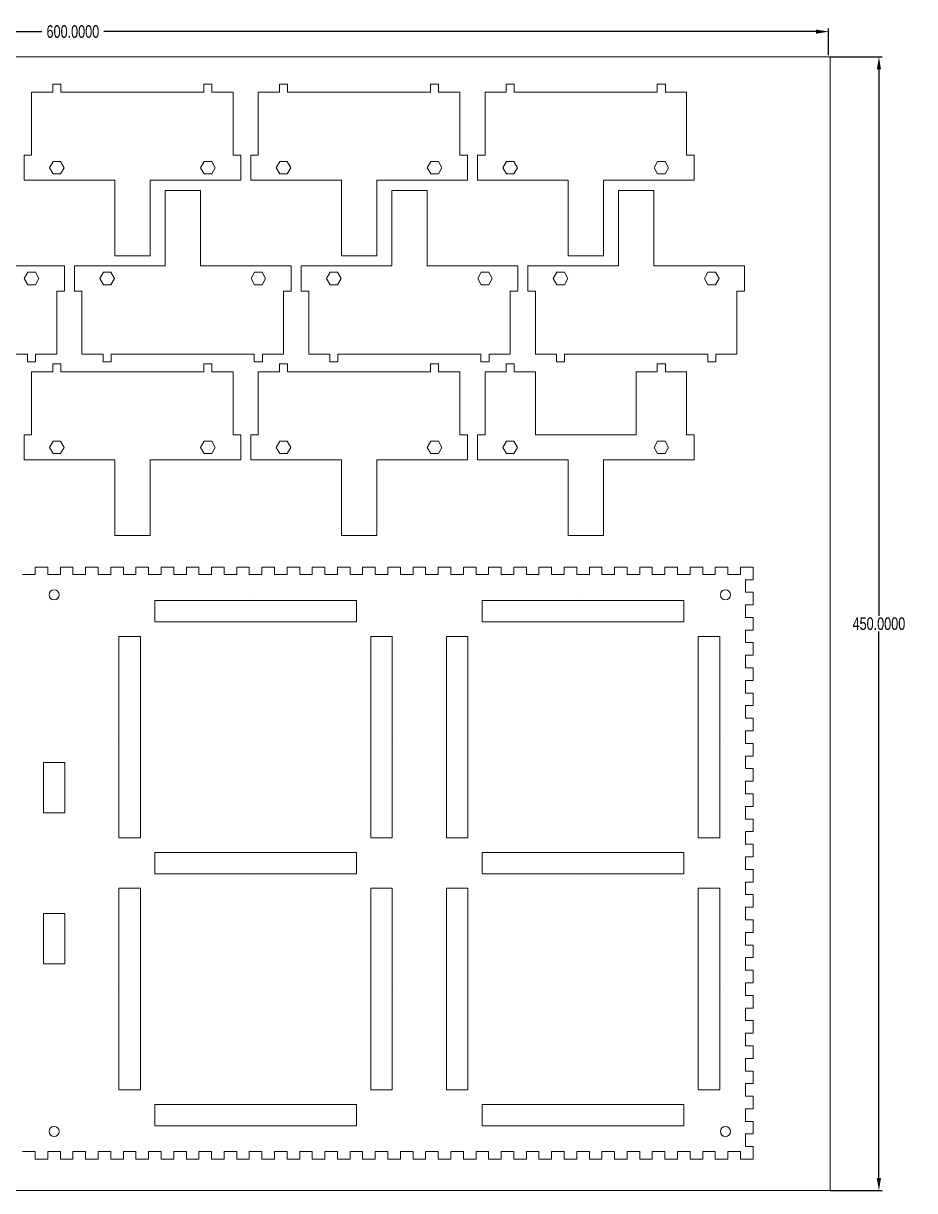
# Model space of a CAD drawing. Header units: millimetres. Extents: x -1 to 634, y 0 to 463.
# Drawn here: x 279.7 to 633.6, y 0 to 463.3 of the extents above; entities that cross this region are included whole.
import ezdxf

# ---------------------------------------------------------------- set-up
doc = ezdxf.new("R2010")
doc.units = ezdxf.units.MM
doc.header["$MEASUREMENT"] = 0
doc.layers.get('0').update_dxf_attribs({"linetype": 'CONTINUOUS', "lineweight": 0})
doc.layers.get('Defpoints').update_dxf_attribs({"linetype": 'CONTINUOUS'})
doc.styles.get("Standard").update_dxf_attribs({"font": 'txt', "width": 0.75})
doc.dimstyles.get("Standard").update_dxf_attribs({"dimtxt": 2.5, "dimasz": 2.5, "dimexe": 1.25, "dimexo": 0.625, "dimtad": 1, "dimtxsty": 'Standard', "dimcen": 2.5, "dimadec": 0, "dimazin": 0, "dimtfac": 1, "dimtmove": 0, "dimatfit": 3, "dimfxl": 1, "dimarcsym": 0})

# ---------------------------------------------------------------- blocks, each defined once
blk = doc.blocks.new('*D1')
at = {"color": 0, "linetype": 'Continuous', "lineweight": -2, "transparency": 16777216}
for p, q in [((-0.62, 450.62), (-0.62, 461.25)), ((4.38, 460), (287.12, 460)), ((594.38, 460), (311.62, 460)), ((599.38, 450.62), (599.38, 461.25))]:
    blk.add_line(p, q, dxfattribs=at)
at = {"color": 0, "linetype": 'Continuous', "transparency": 16777216}
for points in [[(4.38, 460.83), (4.38, 459.17), (-0.62, 460)], [(594.38, 460.83), (594.38, 459.17), (599.38, 460)]]:
    blk.add_solid(points, dxfattribs=at)
at = {"layer": 'Defpoints', "color": 0, "linetype": 'Continuous', "transparency": 16777216}
for p in [(599.38, 460), (-0.62, 450), (599.38, 450)]:
    blk.add_point(p, dxfattribs=at)
at = {"color": 0, "linetype": 'Continuous', "transparency": 16777216, "insert": (299.38, 460), "char_height": 5, "attachment_point": 5}
blk.add_mtext('\\A1;600.0000', dxfattribs=at)
blk = doc.blocks.new('*D2')
at = {"color": 0, "linetype": 'Continuous', "lineweight": -2, "transparency": 16777216}
for p, q in [((600, 450), (620.62, 450)), ((619.38, 445), (619.38, 228.12)), ((619.38, 5), (619.38, 221.88)), ((600, 0), (620.62, 0))]:
    blk.add_line(p, q, dxfattribs=at)
at = {"color": 0, "linetype": 'Continuous', "transparency": 16777216}
for points in [[(618.54, 445), (620.21, 445), (619.38, 450)], [(618.54, 5), (620.21, 5), (619.38, 0)]]:
    blk.add_solid(points, dxfattribs=at)
at = {"layer": 'Defpoints', "color": 0, "linetype": 'Continuous', "transparency": 16777216}
for p in [(599.38, 450), (599.38, 0), (619.38, 0)]:
    blk.add_point(p, dxfattribs=at)
at = {"color": 0, "linetype": 'Continuous', "transparency": 16777216, "insert": (619.38, 225), "char_height": 5, "attachment_point": 5}
blk.add_mtext('\\A1;450.0000', dxfattribs=at)

msp = doc.modelspace()

# ---------------------------------------------------------------- linework, layer by layer
for p, q in [((283, 436), (283, 411)), ((283, 436), (291.4, 436)), ((291.4, 439.1), (294.6, 439.1)), ((291.4, 436), (291.4, 439.1)), ((294.6, 439.1), (294.6, 436)), ((294.6, 436), (351.4, 436)), ((351.4, 439.1), (354.6, 439.1)), ((351.4, 436), (351.4, 439.1)), ((354.6, 439.1), (354.6, 436)), ((354.6, 436), (363, 436)), ((363, 411), (363, 436)), ((373, 436), (373, 411)), ((373, 436), (381.4, 436)), ((381.4, 439.1), (384.6, 439.1)), ((381.4, 436), (381.4, 439.1)), ((384.6, 439.1), (384.6, 436)), ((384.6, 436), (441.4, 436)), ((441.4, 439.1), (444.6, 439.1)), ((441.4, 436), (441.4, 439.1)), ((444.6, 439.1), (444.6, 436)), ((444.6, 436), (453, 436)), ((453, 411), (453, 436)), ((463, 436), (463, 411)), ((463, 436), (471.4, 436)), ((471.4, 439.1), (474.6, 439.1)), ((471.4, 436), (471.4, 439.1)), ((474.6, 439.1), (474.6, 436)), ((474.6, 436), (531.4, 436)), ((531.4, 439.1), (534.6, 439.1)), ((531.4, 436), (531.4, 439.1)), ((534.6, 439.1), (534.6, 436)), ((534.6, 436), (543, 436)), ((543, 411), (543, 436)), ((283, 411), (280, 411)), ((280, 401), (280, 411)), ((291.5, 408.5), (290.1, 406)), ((294.5, 408.5), (291.5, 408.5)), ((294.5, 408.5), (295.9, 406)), ((351.5, 408.5), (350.1, 406)), ((354.5, 408.5), (351.5, 408.5)), ((354.5, 408.5), (355.9, 406)), ((363, 411), (366, 411)), ((366, 401), (366, 411)), ((373, 411), (370, 411)), ((370, 401), (370, 411)), ((381.5, 408.5), (380.1, 406)), ((384.5, 408.5), (381.5, 408.5)), ((384.5, 408.5), (385.9, 406)), ((441.5, 408.5), (440.1, 406)), ((444.5, 408.5), (441.5, 408.5)), ((444.5, 408.5), (445.9, 406)), ((453, 411), (456, 411)), ((456, 401), (456, 411)), ((463, 411), (460, 411)), ((460, 401), (460, 411)), ((471.5, 408.5), (470.1, 406)), ((474.5, 408.5), (471.5, 408.5)), ((474.5, 408.5), (475.9, 406)), ((531.5, 408.5), (530.1, 406)), ((534.5, 408.5), (531.5, 408.5)), ((534.5, 408.5), (535.9, 406)), ((543, 411), (546, 411)), ((546, 401), (546, 411)), ((290.1, 406), (291.5, 403.5)), ((291.5, 403.5), (294.5, 403.5)), ((295.9, 406), (294.5, 403.5)), ((350.1, 406), (351.5, 403.5)), ((351.5, 403.5), (354.5, 403.5)), ((355.9, 406), (354.5, 403.5)), ((380.1, 406), (381.5, 403.5)), ((381.5, 403.5), (384.5, 403.5)), ((385.9, 406), (384.5, 403.5)), ((440.1, 406), (441.5, 403.5)), ((441.5, 403.5), (444.5, 403.5)), ((445.9, 406), (444.5, 403.5)), ((470.1, 406), (471.5, 403.5)), ((471.5, 403.5), (474.5, 403.5)), ((475.9, 406), (474.5, 403.5)), ((530.1, 406), (531.5, 403.5)), ((531.5, 403.5), (534.5, 403.5)), ((535.9, 406), (534.5, 403.5)), ((280, 401), (316, 401)), ((316, 401), (316, 371)), ((330, 401), (366, 401)), ((330, 371), (330, 401)), ((370, 401), (406, 401)), ((406, 401), (406, 371)), ((420, 401), (456, 401)), ((420, 371), (420, 401)), ((460, 401), (496, 401)), ((496, 401), (496, 371)), ((510, 401), (546, 401)), ((510, 371), (510, 401)), ((350, 397), (336, 397)), ((336, 397), (336, 367)), ((350, 367), (350, 397)), ((440, 397), (426, 397)), ((426, 397), (426, 367)), ((440, 367), (440, 397)), ((530, 397), (516, 397)), ((516, 397), (516, 367)), ((530, 367), (530, 397)), ((316, 371), (330, 371)), ((406, 371), (420, 371)), ((496, 371), (510, 371)), ((296, 367), (260, 367)), ((296, 367), (296, 357)), ((336, 367), (300, 367)), ((300, 367), (300, 357)), ((386, 367), (350, 367)), ((386, 367), (386, 357)), ((426, 367), (390, 367)), ((390, 367), (390, 357)), ((476, 367), (440, 367)), ((476, 367), (476, 357)), ((516, 367), (480, 367)), ((480, 367), (480, 357)), ((566, 367), (530, 367)), ((566, 367), (566, 357)), ((280.1, 362), (281.5, 364.5)), ((281.5, 359.5), (280.1, 362)), ((284.5, 364.5), (281.5, 364.5)), ((285.9, 362), (284.5, 364.5)), ((284.5, 359.5), (285.9, 362)), ((310.1, 362), (311.5, 364.5)), ((311.5, 359.5), (310.1, 362)), ((314.5, 364.5), (311.5, 364.5)), ((315.9, 362), (314.5, 364.5)), ((314.5, 359.5), (315.9, 362)), ((370.1, 362), (371.5, 364.5)), ((371.5, 359.5), (370.1, 362)), ((374.5, 364.5), (371.5, 364.5)), ((375.9, 362), (374.5, 364.5)), ((374.5, 359.5), (375.9, 362)), ((400.1, 362), (401.5, 364.5)), ((401.5, 359.5), (400.1, 362)), ((404.5, 364.5), (401.5, 364.5)), ((405.9, 362), (404.5, 364.5)), ((404.5, 359.5), (405.9, 362)), ((460.1, 362), (461.5, 364.5)), ((461.5, 359.5), (460.1, 362)), ((464.5, 364.5), (461.5, 364.5)), ((465.9, 362), (464.5, 364.5)), ((464.5, 359.5), (465.9, 362)), ((490.1, 362), (491.5, 364.5)), ((491.5, 359.5), (490.1, 362)), ((494.5, 364.5), (491.5, 364.5)), ((495.9, 362), (494.5, 364.5)), ((494.5, 359.5), (495.9, 362)), ((550.1, 362), (551.5, 364.5)), ((551.5, 359.5), (550.1, 362)), ((554.5, 364.5), (551.5, 364.5)), ((555.9, 362), (554.5, 364.5)), ((554.5, 359.5), (555.9, 362)), ((281.5, 359.5), (284.5, 359.5)), ((293, 332), (293, 357)), ((293, 357), (296, 357)), ((303, 357), (300, 357)), ((303, 357), (303, 332)), ((311.5, 359.5), (314.5, 359.5)), ((371.5, 359.5), (374.5, 359.5)), ((383, 332), (383, 357)), ((383, 357), (386, 357)), ((393, 357), (390, 357)), ((393, 357), (393, 332)), ((401.5, 359.5), (404.5, 359.5)), ((461.5, 359.5), (464.5, 359.5)), ((473, 332), (473, 357)), ((473, 357), (476, 357)), ((483, 357), (480, 357)), ((483, 357), (483, 332)), ((491.5, 359.5), (494.5, 359.5)), ((551.5, 359.5), (554.5, 359.5)), ((563, 332), (563, 357)), ((563, 357), (566, 357)), ((281.4, 332), (224.6, 332)), ((281.4, 328.9), (281.4, 332)), ((293, 332), (284.6, 332)), ((284.6, 332), (284.6, 328.9)), ((311.4, 332), (303, 332)), ((311.4, 328.9), (311.4, 332)), ((371.4, 332), (314.6, 332)), ((314.6, 332), (314.6, 328.9)), ((371.4, 328.9), (371.4, 332)), ((383, 332), (374.6, 332)), ((374.6, 332), (374.6, 328.9)), ((401.4, 332), (393, 332)), ((401.4, 328.9), (401.4, 332)), ((461.4, 332), (404.6, 332)), ((404.6, 332), (404.6, 328.9)), ((461.4, 328.9), (461.4, 332)), ((473, 332), (464.6, 332)), ((464.6, 332), (464.6, 328.9)), ((491.4, 332), (483, 332)), ((491.4, 328.9), (491.4, 332)), ((551.4, 332), (494.6, 332)), ((494.6, 332), (494.6, 328.9)), ((551.4, 328.9), (551.4, 332)), ((563, 332), (554.6, 332)), ((554.6, 332), (554.6, 328.9)), ((284.6, 328.9), (281.4, 328.9)), ((283, 325), (283, 300)), ((283, 325), (291.4, 325)), ((291.4, 328.1), (294.6, 328.1)), ((291.4, 325), (291.4, 328.1)), ((294.6, 328.1), (294.6, 325)), ((294.6, 325), (351.4, 325)), ((314.6, 328.9), (311.4, 328.9)), ((351.4, 328.1), (354.6, 328.1)), ((351.4, 325), (351.4, 328.1)), ((354.6, 328.1), (354.6, 325)), ((354.6, 325), (363, 325)), ((363, 300), (363, 325)), ((374.6, 328.9), (371.4, 328.9)), ((373, 325), (373, 300)), ((373, 325), (381.4, 325)), ((381.4, 328.1), (384.6, 328.1)), ((381.4, 325), (381.4, 328.1)), ((384.6, 328.1), (384.6, 325)), ((384.6, 325), (441.4, 325)), ((404.6, 328.9), (401.4, 328.9)), ((441.4, 328.1), (444.6, 328.1)), ((441.4, 325), (441.4, 328.1)), ((444.6, 328.1), (444.6, 325)), ((444.6, 325), (453, 325)), ((453, 300), (453, 325)), ((464.6, 328.9), (461.4, 328.9)), ((463, 325), (463, 300)), ((463, 325), (471.4, 325)), ((471.4, 328.1), (474.6, 328.1)), ((471.4, 328.1), (471.4, 325)), ((474.6, 325), (474.6, 328.1)), ((474.6, 325), (483, 325)), ((483, 325), (483, 300)), ((494.6, 328.9), (491.4, 328.9)), ((523, 300), (523, 325)), ((523, 325), (531.4, 325)), ((531.4, 328.1), (534.6, 328.1)), ((531.4, 328.1), (531.4, 325)), ((534.6, 328.1), (534.6, 325)), ((534.6, 325), (543, 325)), ((543, 300), (543, 325)), ((554.6, 328.9), (551.4, 328.9)), ((283, 300), (280, 300)), ((280, 290), (280, 300)), ((291.5, 297.5), (290.1, 295)), ((294.5, 297.5), (291.5, 297.5)), ((294.5, 297.5), (295.9, 295)), ((351.5, 297.5), (350.1, 295)), ((354.5, 297.5), (351.5, 297.5)), ((354.5, 297.5), (355.9, 295)), ((363, 300), (366, 300)), ((366, 290), (366, 300)), ((373, 300), (370, 300)), ((370, 290), (370, 300)), ((381.5, 297.5), (380.1, 295)), ((384.5, 297.5), (381.5, 297.5)), ((384.5, 297.5), (385.9, 295)), ((441.5, 297.5), (440.1, 295)), ((444.5, 297.5), (441.5, 297.5)), ((444.5, 297.5), (445.9, 295)), ((453, 300), (456, 300)), ((456, 290), (456, 300)), ((463, 300), (460, 300)), ((460, 290), (460, 300)), ((471.5, 297.5), (470.1, 295)), ((474.5, 297.5), (471.5, 297.5)), ((474.5, 297.5), (475.9, 295)), ((483, 300), (523, 300)), ((531.5, 297.5), (530.1, 295)), ((534.5, 297.5), (531.5, 297.5)), ((534.5, 297.5), (535.9, 295)), ((543, 300), (546, 300)), ((546, 290), (546, 300)), ((290.1, 295), (291.5, 292.5)), ((291.5, 292.5), (294.5, 292.5)), ((295.9, 295), (294.5, 292.5)), ((350.1, 295), (351.5, 292.5)), ((351.5, 292.5), (354.5, 292.5)), ((355.9, 295), (354.5, 292.5)), ((380.1, 295), (381.5, 292.5)), ((381.5, 292.5), (384.5, 292.5)), ((385.9, 295), (384.5, 292.5)), ((440.1, 295), (441.5, 292.5)), ((441.5, 292.5), (444.5, 292.5)), ((445.9, 295), (444.5, 292.5)), ((470.1, 295), (471.5, 292.5)), ((471.5, 292.5), (474.5, 292.5)), ((475.9, 295), (474.5, 292.5)), ((530.1, 295), (531.5, 292.5)), ((531.5, 292.5), (534.5, 292.5)), ((535.9, 295), (534.5, 292.5)), ((280, 290), (316, 290)), ((316, 290), (316, 260)), ((330, 290), (366, 290)), ((330, 260), (330, 290)), ((370, 290), (406, 290)), ((406, 290), (406, 260)), ((420, 290), (456, 290)), ((420, 260), (420, 290)), ((460, 290), (496, 290)), ((496, 290), (496, 260)), ((510, 290), (546, 290)), ((510, 260), (510, 290)), ((316, 260), (330, 260)), ((406, 260), (420, 260)), ((496, 260), (510, 260)), ((284.4261, 244.488), (284.4261, 247.488)), ((284.4261, 247.488), (289.4261, 247.488)), ((289.4261, 247.488), (289.4261, 244.488)), ((294.4261, 244.488), (294.4261, 247.488)), ((294.4261, 247.488), (299.4261, 247.488)), ((299.4261, 247.488), (299.4261, 244.488)), ((304.4261, 244.488), (304.4261, 247.488)), ((304.4261, 247.488), (309.4261, 247.488)), ((309.4261, 247.488), (309.4261, 244.488)), ((314.4261, 244.488), (314.4261, 247.488)), ((314.4261, 247.488), (319.4261, 247.488)), ((319.4261, 247.488), (319.4261, 244.488)), ((324.4261, 244.488), (324.4261, 247.488)), ((324.4261, 247.488), (329.4261, 247.488)), ((329.4261, 247.488), (329.4261, 244.488)), ((334.4261, 244.488), (334.4261, 247.488)), ((334.4261, 247.488), (339.4261, 247.488)), ((339.4261, 247.488), (339.4261, 244.488)), ((344.4261, 244.488), (344.4261, 247.488)), ((344.4261, 247.488), (349.4261, 247.488)), ((349.4261, 247.488), (349.4261, 244.488)), ((354.4261, 244.488), (354.4261, 247.488)), ((354.4261, 247.488), (359.4261, 247.488)), ((359.4261, 247.488), (359.4261, 244.488)), ((364.4261, 244.488), (364.4261, 247.488)), ((364.4261, 247.488), (369.4261, 247.488)), ((369.4261, 247.488), (369.4261, 244.488)), ((374.4261, 244.488), (374.4261, 247.488)), ((374.4261, 247.488), (379.4261, 247.488)), ((379.4261, 247.488), (379.4261, 244.488)), ((384.4261, 244.488), (384.4261, 247.488)), ((384.4261, 247.488), (389.4261, 247.488)), ((389.4261, 247.488), (389.4261, 244.488)), ((394.4261, 244.488), (394.4261, 247.488)), ((394.4261, 247.488), (399.4261, 247.488)), ((399.4261, 247.488), (399.4261, 244.488)), ((404.4261, 244.488), (404.4261, 247.488)), ((404.4261, 247.488), (409.4261, 247.488)), ((409.4261, 247.488), (409.4261, 244.488)), ((414.4261, 244.488), (414.4261, 247.488)), ((414.4261, 247.488), (419.4261, 247.488)), ((419.4261, 247.488), (419.4261, 244.488)), ((424.4261, 244.488), (424.4261, 247.488)), ((424.4261, 247.488), (429.4261, 247.488)), ((429.4261, 247.488), (429.4261, 244.488)), ((434.4261, 244.488), (434.4261, 247.488)), ((434.4261, 247.488), (439.4261, 247.488)), ((439.4261, 247.488), (439.4261, 244.488)), ((444.4261, 244.488), (444.4261, 247.488)), ((444.4261, 247.488), (449.4261, 247.488)), ((449.4261, 247.488), (449.4261, 244.488)), ((454.4261, 244.488), (454.4261, 247.488)), ((454.4261, 247.488), (459.4261, 247.488)), ((459.4261, 247.488), (459.4261, 244.488)), ((464.4261, 244.488), (464.4261, 247.488)), ((464.4261, 247.488), (469.4261, 247.488)), ((469.4261, 247.488), (469.4261, 244.488)), ((474.4261, 244.488), (474.4261, 247.488)), ((474.4261, 247.488), (479.4261, 247.488)), ((479.4261, 247.488), (479.4261, 244.488)), ((484.4261, 244.488), (484.4261, 247.488)), ((484.4261, 247.488), (489.4261, 247.488)), ((489.4261, 247.488), (489.4261, 244.488)), ((494.4261, 244.488), (494.4261, 247.488)), ((494.4261, 247.488), (499.4261, 247.488)), ((499.4261, 247.488), (499.4261, 244.488)), ((504.4261, 244.488), (504.4261, 247.488)), ((504.4261, 247.488), (509.4261, 247.488)), ((509.4261, 247.488), (509.4261, 244.488)), ((514.4261, 244.488), (514.4261, 247.488)), ((514.4261, 247.488), (519.4261, 247.488)), ((519.4261, 247.488), (519.4261, 244.488)), ((524.4261, 244.488), (524.4261, 247.488)), ((524.4261, 247.488), (529.4261, 247.488)), ((529.4261, 247.488), (529.4261, 244.488)), ((534.4261, 244.488), (534.4261, 247.488)), ((534.4261, 247.488), (539.4261, 247.488)), ((539.4261, 247.488), (539.4261, 244.488)), ((544.4261, 244.488), (544.4261, 247.488)), ((544.4261, 247.488), (549.4261, 247.488)), ((549.4261, 247.488), (549.4261, 244.488)), ((554.4261, 244.488), (554.4261, 247.488)), ((554.4261, 247.488), (559.4261, 247.488)), ((559.4261, 247.488), (559.4261, 244.488)), ((564.4261, 244.488), (564.4261, 247.488)), ((564.4261, 247.488), (569.4261, 247.488)), ((569.4261, 242.488), (569.4261, 247.488)), ((279.4261, 244.488), (284.4261, 244.488)), ((289.4261, 244.488), (294.4261, 244.488)), ((299.4261, 244.488), (304.4261, 244.488)), ((309.4261, 244.488), (314.4261, 244.488)), ((319.4261, 244.488), (324.4261, 244.488)), ((329.4261, 244.488), (334.4261, 244.488)), ((339.4261, 244.488), (344.4261, 244.488)), ((349.4261, 244.488), (354.4261, 244.488)), ((359.4261, 244.488), (364.4261, 244.488)), ((369.4261, 244.488), (374.4261, 244.488)), ((379.4261, 244.488), (384.4261, 244.488)), ((389.4261, 244.488), (394.4261, 244.488)), ((399.4261, 244.488), (404.4261, 244.488)), ((409.4261, 244.488), (414.4261, 244.488)), ((419.4261, 244.488), (424.4261, 244.488)), ((429.4261, 244.488), (434.4261, 244.488)), ((439.4261, 244.488), (444.4261, 244.488)), ((449.4261, 244.488), (454.4261, 244.488)), ((459.4261, 244.488), (464.4261, 244.488)), ((469.4261, 244.488), (474.4261, 244.488)), ((479.4261, 244.488), (484.4261, 244.488)), ((489.4261, 244.488), (494.4261, 244.488)), ((499.4261, 244.488), (504.4261, 244.488)), ((509.4261, 244.488), (514.4261, 244.488)), ((519.4261, 244.488), (524.4261, 244.488)), ((529.4261, 244.488), (534.4261, 244.488)), ((539.4261, 244.488), (544.4261, 244.488)), ((549.4261, 244.488), (554.4261, 244.488)), ((559.4261, 244.488), (564.4261, 244.488)), ((566.4261, 237.488), (566.4261, 242.488)), ((566.4261, 242.488), (569.4261, 242.488)), ((569.4261, 237.488), (566.4261, 237.488)), ((569.4261, 232.488), (569.4261, 237.488)), ((411.9261, 234.238), (331.9261, 234.238)), ((371.9261, 234.488), (371.9261, 234.488)), ((541.9261, 234.238), (461.9261, 234.238)), ((501.9261, 234.488), (501.9261, 234.488)), ((566.4261, 227.488), (566.4261, 232.488)), ((566.4261, 232.488), (569.4261, 232.488)), ((569.4261, 227.488), (566.4261, 227.488)), ((569.4261, 222.488), (569.4261, 227.488)), ((331.9261, 225.738), (411.9261, 225.738)), ((371.9261, 225.488), (371.9261, 225.488)), ((461.9261, 225.738), (541.9261, 225.738)), ((501.9261, 225.488), (501.9261, 225.488)), ((566.4261, 217.488), (566.4261, 222.488)), ((566.4261, 222.488), (569.4261, 222.488)), ((317.6761, 219.988), (317.6761, 139.988)), ((326.1761, 139.988), (326.1761, 219.988)), ((417.6761, 219.988), (417.6761, 139.988)), ((426.1761, 139.988), (426.1761, 219.988)), ((447.6761, 219.988), (447.6761, 139.988)), ((456.1761, 139.988), (456.1761, 219.988)), ((547.6761, 219.988), (547.6761, 139.988)), ((556.1761, 139.988), (556.1761, 219.988)), ((569.4261, 217.488), (566.4261, 217.488)), ((569.4261, 212.488), (569.4261, 217.488)), ((566.4261, 207.488), (566.4261, 212.488)), ((566.4261, 212.488), (569.4261, 212.488)), ((569.4261, 207.488), (566.4261, 207.488)), ((569.4261, 202.488), (569.4261, 207.488)), ((566.4261, 197.488), (566.4261, 202.488)), ((566.4261, 202.488), (569.4261, 202.488)), ((569.4261, 197.488), (566.4261, 197.488)), ((569.4261, 192.488), (569.4261, 197.488)), ((566.4261, 187.488), (566.4261, 192.488)), ((566.4261, 192.488), (569.4261, 192.488)), ((569.4261, 187.488), (566.4261, 187.488)), ((569.4261, 182.488), (569.4261, 187.488)), ((566.4261, 177.488), (566.4261, 182.488)), ((566.4261, 182.488), (569.4261, 182.488)), ((317.4261, 179.988), (317.4261, 179.988)), ((326.4261, 179.988), (326.4261, 179.988)), ((417.4261, 179.988), (417.4261, 179.988)), ((426.4261, 179.988), (426.4261, 179.988)), ((447.4261, 179.988), (447.4261, 179.988)), ((456.4261, 179.988), (456.4261, 179.988)), ((547.4261, 179.988), (547.4261, 179.988)), ((556.4261, 179.988), (556.4261, 179.988)), ((569.4261, 177.488), (566.4261, 177.488)), ((569.4261, 172.488), (569.4261, 177.488)), ((566.4261, 167.488), (566.4261, 172.488)), ((566.4261, 172.488), (569.4261, 172.488)), ((287.6761, 149.988), (287.6761, 169.988)), ((296.1761, 169.988), (296.1761, 149.988)), ((569.4261, 167.488), (566.4261, 167.488)), ((569.4261, 162.488), (569.4261, 167.488)), ((566.4261, 157.488), (566.4261, 162.488)), ((566.4261, 162.488), (569.4261, 162.488)), ((569.4261, 157.488), (566.4261, 157.488)), ((569.4261, 152.488), (569.4261, 157.488)), ((566.4261, 147.488), (566.4261, 152.488)), ((566.4261, 152.488), (569.4261, 152.488)), ((569.4261, 147.488), (566.4261, 147.488)), ((569.4261, 142.488), (569.4261, 147.488)), ((566.4261, 137.488), (566.4261, 142.488)), ((566.4261, 142.488), (569.4261, 142.488)), ((569.4261, 137.488), (566.4261, 137.488)), ((569.4261, 132.488), (569.4261, 137.488)), ((411.9261, 134.238), (331.9261, 134.238)), ((541.9261, 134.238), (461.9261, 134.238)), ((566.4261, 127.488), (566.4261, 132.488)), ((566.4261, 132.488), (569.4261, 132.488)), ((331.9261, 125.738), (411.9261, 125.738)), ((371.9261, 125.488), (371.9261, 125.488)), ((461.9261, 125.738), (541.9261, 125.738)), ((501.9261, 125.488), (501.9261, 125.488)), ((569.4261, 127.488), (566.4261, 127.488)), ((569.4261, 122.488), (569.4261, 127.488)), ((566.4261, 117.488), (566.4261, 122.488)), ((566.4261, 122.488), (569.4261, 122.488)), ((317.6761, 119.988), (317.6761, 39.988)), ((326.1761, 39.988), (326.1761, 119.988)), ((417.6761, 119.988), (417.6761, 39.988)), ((426.1761, 39.988), (426.1761, 119.988)), ((447.6761, 119.988), (447.6761, 39.988)), ((456.1761, 39.988), (456.1761, 119.988)), ((547.6761, 119.988), (547.6761, 39.988)), ((556.1761, 39.988), (556.1761, 119.988)), ((569.4261, 117.488), (566.4261, 117.488)), ((569.4261, 112.488), (569.4261, 117.488)), ((566.4261, 107.488), (566.4261, 112.488)), ((566.4261, 112.488), (569.4261, 112.488)), ((287.6761, 109.988), (287.6761, 89.988)), ((296.1761, 89.988), (296.1761, 109.988)), ((569.4261, 107.488), (566.4261, 107.488)), ((569.4261, 102.488), (569.4261, 107.488)), ((566.4261, 97.488), (566.4261, 102.488)), ((566.4261, 102.488), (569.4261, 102.488)), ((569.4261, 97.488), (566.4261, 97.488)), ((569.4261, 92.488), (569.4261, 97.488)), ((566.4261, 87.488), (566.4261, 92.488)), ((566.4261, 92.488), (569.4261, 92.488)), ((569.4261, 87.488), (566.4261, 87.488)), ((569.4261, 82.488), (569.4261, 87.488)), ((317.4261, 79.988), (317.4261, 79.988)), ((326.4261, 79.988), (326.4261, 79.988)), ((417.4261, 79.988), (417.4261, 79.988)), ((426.4261, 79.988), (426.4261, 79.988)), ((447.4261, 79.988), (447.4261, 79.988)), ((456.4261, 79.988), (456.4261, 79.988)), ((547.4261, 79.988), (547.4261, 79.988)), ((556.4261, 79.988), (556.4261, 79.988)), ((566.4261, 77.488), (566.4261, 82.488)), ((566.4261, 82.488), (569.4261, 82.488)), ((569.4261, 77.488), (566.4261, 77.488)), ((569.4261, 72.488), (569.4261, 77.488)), ((566.4261, 67.488), (566.4261, 72.488)), ((566.4261, 72.488), (569.4261, 72.488)), ((569.4261, 67.488), (566.4261, 67.488)), ((569.4261, 62.488), (569.4261, 67.488)), ((566.4261, 57.488), (566.4261, 62.488)), ((566.4261, 62.488), (569.4261, 62.488)), ((569.4261, 57.488), (566.4261, 57.488)), ((569.4261, 52.488), (569.4261, 57.488)), ((566.4261, 47.488), (566.4261, 52.488)), ((566.4261, 52.488), (569.4261, 52.488)), ((569.4261, 47.488), (566.4261, 47.488)), ((569.4261, 42.488), (569.4261, 47.488)), ((566.4261, 37.488), (566.4261, 42.488)), ((566.4261, 42.488), (569.4261, 42.488)), ((569.4261, 37.488), (566.4261, 37.488)), ((569.4261, 32.488), (569.4261, 37.488)), ((411.9261, 34.238), (331.9261, 34.238)), ((541.9261, 34.238), (461.9261, 34.238)), ((566.4261, 27.488), (566.4261, 32.488)), ((566.4261, 32.488), (569.4261, 32.488)), ((331.9261, 25.738), (411.9261, 25.738)), ((371.9261, 25.488), (371.9261, 25.488)), ((461.9261, 25.738), (541.9261, 25.738)), ((501.9261, 25.488), (501.9261, 25.488)), ((569.4261, 27.488), (566.4261, 27.488)), ((569.4261, 22.488), (569.4261, 27.488)), ((566.4261, 17.488), (566.4261, 22.488)), ((566.4261, 22.488), (569.4261, 22.488)), ((279.4261, 15.488), (284.4261, 15.488)), ((284.4261, 15.488), (284.4261, 12.488)), ((289.4261, 12.488), (289.4261, 15.488)), ((289.4261, 15.488), (294.4261, 15.488)), ((294.4261, 15.488), (294.4261, 12.488)), ((299.4261, 12.488), (299.4261, 15.488)), ((299.4261, 15.488), (304.4261, 15.488)), ((304.4261, 15.488), (304.4261, 12.488)), ((309.4261, 12.488), (309.4261, 15.488)), ((309.4261, 15.488), (314.4261, 15.488)), ((314.4261, 15.488), (314.4261, 12.488)), ((319.4261, 12.488), (319.4261, 15.488)), ((319.4261, 15.488), (324.4261, 15.488)), ((324.4261, 15.488), (324.4261, 12.488)), ((329.4261, 12.488), (329.4261, 15.488)), ((329.4261, 15.488), (334.4261, 15.488)), ((334.4261, 15.488), (334.4261, 12.488)), ((339.4261, 12.488), (339.4261, 15.488)), ((339.4261, 15.488), (344.4261, 15.488)), ((344.4261, 15.488), (344.4261, 12.488)), ((349.4261, 12.488), (349.4261, 15.488)), ((349.4261, 15.488), (354.4261, 15.488)), ((354.4261, 15.488), (354.4261, 12.488)), ((359.4261, 12.488), (359.4261, 15.488)), ((359.4261, 15.488), (364.4261, 15.488)), ((364.4261, 15.488), (364.4261, 12.488)), ((369.4261, 12.488), (369.4261, 15.488)), ((369.4261, 15.488), (374.4261, 15.488)), ((374.4261, 15.488), (374.4261, 12.488)), ((379.4261, 12.488), (379.4261, 15.488)), ((379.4261, 15.488), (384.4261, 15.488)), ((384.4261, 15.488), (384.4261, 12.488)), ((389.4261, 12.488), (389.4261, 15.488)), ((389.4261, 15.488), (394.4261, 15.488)), ((394.4261, 15.488), (394.4261, 12.488)), ((399.4261, 12.488), (399.4261, 15.488)), ((399.4261, 15.488), (404.4261, 15.488)), ((404.4261, 15.488), (404.4261, 12.488)), ((409.4261, 12.488), (409.4261, 15.488)), ((409.4261, 15.488), (414.4261, 15.488)), ((414.4261, 15.488), (414.4261, 12.488)), ((419.4261, 12.488), (419.4261, 15.488)), ((419.4261, 15.488), (424.4261, 15.488)), ((424.4261, 15.488), (424.4261, 12.488)), ((429.4261, 12.488), (429.4261, 15.488)), ((429.4261, 15.488), (434.4261, 15.488)), ((434.4261, 15.488), (434.4261, 12.488)), ((439.4261, 12.488), (439.4261, 15.488)), ((439.4261, 15.488), (444.4261, 15.488)), ((444.4261, 15.488), (444.4261, 12.488)), ((449.4261, 12.488), (449.4261, 15.488)), ((449.4261, 15.488), (454.4261, 15.488)), ((454.4261, 15.488), (454.4261, 12.488)), ((459.4261, 12.488), (459.4261, 15.488)), ((459.4261, 15.488), (464.4261, 15.488)), ((464.4261, 15.488), (464.4261, 12.488)), ((469.4261, 12.488), (469.4261, 15.488)), ((469.4261, 15.488), (474.4261, 15.488)), ((474.4261, 15.488), (474.4261, 12.488)), ((479.4261, 12.488), (479.4261, 15.488)), ((479.4261, 15.488), (484.4261, 15.488)), ((484.4261, 15.488), (484.4261, 12.488)), ((489.4261, 12.488), (489.4261, 15.488)), ((489.4261, 15.488), (494.4261, 15.488)), ((494.4261, 15.488), (494.4261, 12.488)), ((499.4261, 12.488), (499.4261, 15.488)), ((499.4261, 15.488), (504.4261, 15.488)), ((504.4261, 15.488), (504.4261, 12.488)), ((509.4261, 12.488), (509.4261, 15.488)), ((509.4261, 15.488), (514.4261, 15.488)), ((514.4261, 15.488), (514.4261, 12.488)), ((519.4261, 12.488), (519.4261, 15.488)), ((519.4261, 15.488), (524.4261, 15.488)), ((524.4261, 15.488), (524.4261, 12.488)), ((529.4261, 12.488), (529.4261, 15.488)), ((529.4261, 15.488), (534.4261, 15.488)), ((534.4261, 15.488), (534.4261, 12.488)), ((539.4261, 12.488), (539.4261, 15.488)), ((539.4261, 15.488), (544.4261, 15.488)), ((544.4261, 15.488), (544.4261, 12.488)), ((549.4261, 12.488), (549.4261, 15.488)), ((549.4261, 15.488), (554.4261, 15.488)), ((554.4261, 15.488), (554.4261, 12.488)), ((559.4261, 12.488), (559.4261, 15.488)), ((559.4261, 15.488), (564.4261, 15.488)), ((564.4261, 15.488), (564.4261, 12.488)), ((569.4261, 17.488), (566.4261, 17.488)), ((569.4261, 12.488), (569.4261, 17.488)), ((284.4261, 12.488), (289.4261, 12.488)), ((294.4261, 12.488), (299.4261, 12.488)), ((304.4261, 12.488), (309.4261, 12.488)), ((314.4261, 12.488), (319.4261, 12.488)), ((324.4261, 12.488), (329.4261, 12.488)), ((334.4261, 12.488), (339.4261, 12.488)), ((344.4261, 12.488), (349.4261, 12.488)), ((354.4261, 12.488), (359.4261, 12.488)), ((364.4261, 12.488), (369.4261, 12.488)), ((374.4261, 12.488), (379.4261, 12.488)), ((384.4261, 12.488), (389.4261, 12.488)), ((394.4261, 12.488), (399.4261, 12.488)), ((404.4261, 12.488), (409.4261, 12.488)), ((414.4261, 12.488), (419.4261, 12.488)), ((424.4261, 12.488), (429.4261, 12.488)), ((434.4261, 12.488), (439.4261, 12.488)), ((444.4261, 12.488), (449.4261, 12.488)), ((454.4261, 12.488), (459.4261, 12.488)), ((464.4261, 12.488), (469.4261, 12.488)), ((474.4261, 12.488), (479.4261, 12.488)), ((484.4261, 12.488), (489.4261, 12.488)), ((494.4261, 12.488), (499.4261, 12.488)), ((504.4261, 12.488), (509.4261, 12.488)), ((514.4261, 12.488), (519.4261, 12.488)), ((524.4261, 12.488), (529.4261, 12.488)), ((534.4261, 12.488), (539.4261, 12.488)), ((544.4261, 12.488), (549.4261, 12.488)), ((554.4261, 12.488), (559.4261, 12.488)), ((564.4261, 12.488), (569.4261, 12.488))]:
    msp.add_line(p, q)
at = {"linetype": 'Continuous'}
for p, q in [((331.9261, 225.738), (331.9261, 234.238)), ((411.9261, 225.738), (411.9261, 234.238)), ((461.9261, 234.238), (461.9261, 225.738)), ((541.9261, 234.238), (541.9261, 225.738)), ((317.6761, 219.988), (326.1761, 219.988)), ((426.1761, 219.988), (417.6761, 219.988)), ((456.1761, 219.988), (447.6761, 219.988)), ((547.6761, 219.988), (556.1761, 219.988)), ((296.1761, 169.988), (287.6761, 169.988)), ((287.6761, 149.988), (296.1761, 149.988)), ((317.6761, 139.988), (326.1761, 139.988)), ((417.6761, 139.988), (426.1761, 139.988)), ((447.6761, 139.988), (456.1761, 139.988)), ((547.6761, 139.988), (556.1761, 139.988)), ((331.9261, 134.238), (331.9261, 125.738)), ((411.9261, 125.738), (411.9261, 134.238)), ((461.9261, 134.238), (461.9261, 125.738)), ((541.9261, 125.738), (541.9261, 134.238)), ((326.1761, 119.988), (317.6761, 119.988)), ((426.1761, 119.988), (417.6761, 119.988)), ((456.1761, 119.988), (447.6761, 119.988)), ((556.1761, 119.988), (547.6761, 119.988)), ((287.6761, 109.988), (296.1761, 109.988)), ((296.1761, 89.988), (287.6761, 89.988)), ((326.1761, 39.988), (317.6761, 39.988)), ((426.1761, 39.988), (417.6761, 39.988)), ((456.1761, 39.988), (447.6761, 39.988)), ((556.1761, 39.988), (547.6761, 39.988)), ((331.9261, 25.738), (331.9261, 34.238)), ((411.9261, 34.238), (411.9261, 25.738)), ((461.9261, 25.738), (461.9261, 34.238)), ((541.9261, 34.238), (541.9261, 25.738))]:
    msp.add_line(p, q, dxfattribs=at)
msp.add_lwpolyline([(0, 0), (600, 0), (600, 450), (0, 450)], close=True, dxfattribs=at)
for centre in [(291.9261, 236.488), (558.4261, 236.488), (291.9261, 23.488), (558.4261, 23.488)]:
    msp.add_circle(centre, 2)

# ---------------------------------------------------------------- dimensions: what is measured, and where the dimension line sits
at = {"color": 3, "linetype": 'Continuous'}
dim = msp.add_linear_dim(base=(599.375, 460), p1=(-0.625, 450), p2=(599.375, 450), dimstyle='Standard', override={"dimtxt": 5, "dimasz": 5, "dimgap": 1, "dimtad": 0, "dimtih": 1, "dimtoh": 0, "dimdec": 4, "dimzin": 0, "dimdsep": 46, "dimcen": 0.09, "dimtdec": 4, "dimtofl": 0, "dimtolj": 1, "dimtzin": 0}, dxfattribs=at)
dim.commit()
dim.dimension.update_dxf_attribs({"geometry": '*D1', "text_midpoint": (299.375, 460)})
dim = msp.add_linear_dim(base=(619.375, 0), p1=(599.375, 450), p2=(599.375, 0), angle=90, dimstyle='Standard', override={"dimtxt": 5, "dimasz": 5, "dimtad": 0, "dimtih": 1, "dimtoh": 1, "dimdec": 4, "dimzin": 0, "dimdsep": 46, "dimcen": 0.09, "dimtdec": 4, "dimtofl": 0, "dimtolj": 1, "dimtzin": 0}, dxfattribs=at)
dim.commit()
dim.dimension.update_dxf_attribs({"geometry": '*D2', "text_midpoint": (619.375, 225)})

doc.saveas('drawing.dxf')
